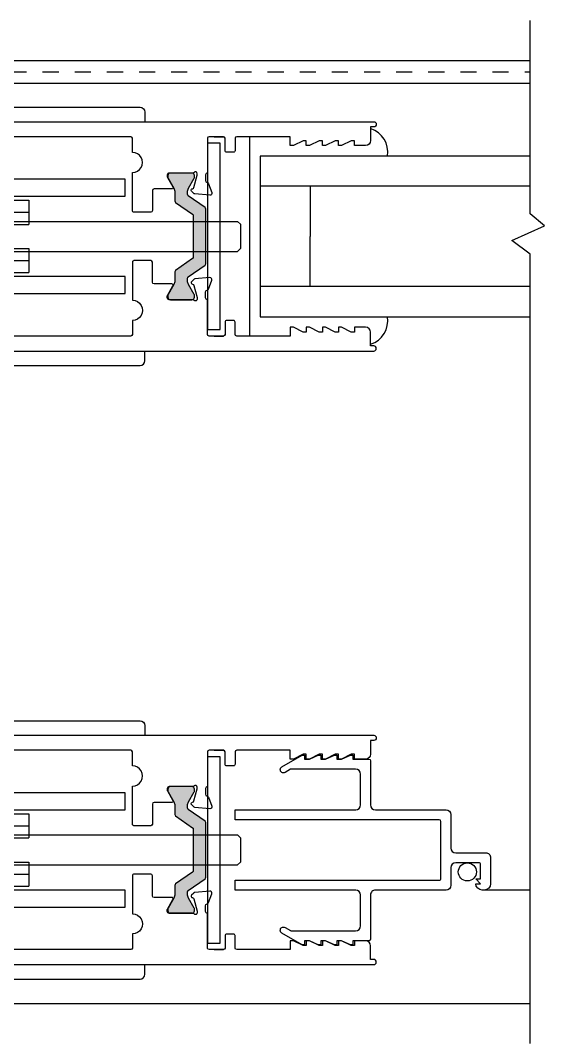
# Model space of a CAD drawing. Extents: x -178 to 41, y -68 to 28.
# Drawn here: x -4.65 to -1.39, y -2.69 to 3.67 of the extents above; entities that cross this region are included whole.
import ezdxf

# ---------------------------------------------------------------- set-up
doc = ezdxf.new("R2010")
doc.units = 0
doc.header["$LTSCALE"] = 0.25
doc.header["$MEASUREMENT"] = 0
doc.linetypes.add('HIDDEN', pattern=[0.375, 0.25, -0.125])
doc.layers.get('0').update_dxf_attribs({"linetype": 'CONTINUOUS'})
for name, color, linetype in [('GLASS-VINYL', 7, 'CONTINUOUS'), ('Hardware', 7, 'CONTINUOUS'), ('I-STRUT', 7, 'CONTINUOUS'), ('SASH', 5, 'CONTINUOUS'), ('SILL-PAN', 7, 'CONTINUOUS'), ('VENT', 5, 'CONTINUOUS')]:
    doc.layers.add(name, color=color, linetype=linetype)

# ---------------------------------------------------------------- blocks, each defined once
blk = doc.blocks.new('3776-Archetype_Lock_Stile')
at = {"layer": 'I-STRUT'}
h = blk.add_hatch(color=256, dxfattribs=at)
h.dxf.hatch_style = 1
h.paths.add_polyline_path([(0.07874000000003889, 0.1308718102235115, -0.2446984432291302), (0.08209765914022761, 0.1373218134202726), (0.187876511289691, 0.2113889630784405, 0.2446984432291299), (0.1929130000000328, 0.2210639678736948), (0.1929130000000328, 0.2757969243233692, -0.1316524975873393), (0.1992424958236122, 0.2994189243232732), (0.235112338230889, 0.3615473138321974, 0.1316524975873394), (0.2362200000000598, 0.3656811638323463), (0.2362200000000598, 0.3779520000000283, 0.4142135623730877), (0.2204720000001169, 0.3936999999999715), (0.08664751551097775, 0.3936999643354191, 0.414837047139162), (0.07086600000002363, 0.3779519999999024), (0.07086600000002363, 0.3656811638322971, 0.1316524975873245), (0.07197366176916196, 0.3615473138322689), (0.107843504176613, 0.2994189243230349, -0.1316524975873245), (0.1141730000000507, 0.2757969243236569), (0.1141730000000507, 0.2620534174340546, -0.2446984432288867), (0.1091365112898696, 0.2523784126390981), (0.00503648871027422, 0.179486792100978, 0.2446984432288869), (0, 0.1698117873058426), (0, -0.1698117873058972, 0.244698443228968), (0.005036488710265082, -0.1794867921010114), (0.1091365112897355, -0.2523784126389962, -0.1034709422062691), (0.1124464773815816, -0.2559050000002081, -0.1377400364528367), (0.1141730000000507, -0.2620534174340719), (0.1141730000000507, -0.2757969243230013, -0.1316524975874473), (0.1078435041762433, -0.2994189243237362), (0.07197366176913553, -0.3615473138323067, 0.1316524975874465), (0.07086600000002363, -0.3656811638322323), (0.07086600000002363, -0.3779520000000365, 0.4142135623731023), (0.08661399999995095, -0.3936999999999635), (0.220439558117728, -0.3936999665837566, 0.4148170702728974), (0.2362200000000598, -0.3779520000000934), (0.2362200000000598, -0.3656811638322399, 0.131652497587286), (0.2351123382309544, -0.3615473138323331), (0.1992424958237208, -0.2994189243234533, -0.1316524975872851), (0.1929130000000328, -0.2757969243231338), (0.1929130000000328, -0.2210639678735284, 0.2446984432290821), (0.1878765112898464, -0.2113889630785706), (0.08209765914027303, -0.1373218134202972, -0.2446984432290814), (0.07874000000003889, -0.1308718102234475)])
h = blk.add_hatch(color=256, dxfattribs=at)
h.dxf.hatch_style = 1
h.paths.add_polyline_path([(3.304985655501667, 0.1698117873055735, 0.2446984432288885), (3.299949166791393, 0.1794867921007089), (3.195849144211798, 0.252378412638828, -0.2446984432288885), (3.190812655501617, 0.2620534174337846), (3.190812655501617, 0.2757969243233869, -0.1316524975873245), (3.197142151325055, 0.2994189243227648), (3.233011993732505, 0.3615473138319989, 0.1316524975873246), (3.234119655501644, 0.3656811638320271), (3.234119655501644, 0.3779519999996324, 0.4142135623728747), (3.218371655501587, 0.3936999999997015), (3.084546976154272, 0.3936999647486493, 0.414833421417118), (3.068765655501608, 0.3779519999997583), (3.068765655501608, 0.3656811638320763, 0.1431907841873838), (3.070067849677991, 0.3612273349274199), (3.0703879136669, 0.3606560067284532), (3.105743159678055, 0.2994189243230031, -0.1316524975873394), (3.112072655501635, 0.2757969243230991), (3.112072655501635, 0.2210639678734256, 0.2446984432291296), (3.117109144211976, 0.2113889630781713), (3.22288799636144, 0.1373218134200034, -0.2446984432291298), (3.226245655501629, 0.1308718102232423), (3.226245655501629, -0.1308718102237166, -0.2446984432290833), (3.222887996361394, -0.1373218134205664), (3.117109144211821, -0.2113889630788397, 0.2446984432290819), (3.112072655501635, -0.2210639678737975), (3.112072655501635, -0.275796924323403, -0.1316524975872849), (3.105743159677947, -0.2994189243237224), (3.07038791365631, -0.360656006747357), (3.069597384469115, -0.3620671358727898, 0.1135849516228535), (3.068765655501608, -0.365681163832509), (3.068765655501608, -0.3779520000003626, 0.4142135623733155), (3.08451365550149, -0.3937000000002326), (3.21833749941363, -0.3936999629593472, 0.4148489664128704), (3.234119655501644, -0.3779520000003056), (3.234119655501644, -0.3656811638325014, 0.1316524975874465), (3.233011993732532, -0.3615473138325758), (3.197142151325424, -0.2994189243240053, -0.1316524975874469), (3.190812655501617, -0.2757969243232705), (3.190812655501617, -0.262053417434341, -0.1377400364528367), (3.192539178120086, -0.2559050000004772, -0.1034709422062691), (3.195849144211932, -0.2523784126392653), (3.299949166791402, -0.1794867921012805, 0.244698443228968), (3.304985655501667, -0.1698117873061663)])
for points in [[(3.357534500808573, 0.6200000000000001), (3.415092396994755, 0.6200000000000001), (3.325092396994751, 0.6200000000000037, 0.414213562372991), (3.315092396994761, 0.6100000000000003), (3.315092396994761, 0.3939996953943465, 0.4142135623733595), (3.303282449979907, 0.3821897483794823), (3.30328244998012, 0.3467599073346941, 0.3595082375532756), (3.312858322887241, 0.3351631939478841, -0.2637246696262063), (3.321721968841519, 0.3276057203321523), (3.34193671307688, 0.2720661670064315, -0.5486187866228741), (3.329809688310963, 0.2562619206350343), (3.236686829116071, 0.2644091151296655, -0.1763269807096798), (3.229365240199844, 0.2678232281113617), (3.215045558463817, 0.2821429098476385, -0.5773502691884325), (3.218575061404113, 0.2953151941464762), (3.22303497525586, 0.2965102244616107, 0.2679491924332493), (3.231385868875822, 0.3048611180809582), (3.251703598729865, 0.3806879181911649, 0.06554346281320061), (3.252106012916347, 0.3837445573999725), (3.252106012916148, 0.3900630463895363, 0.688500258071975), (3.231493451122819, 0.3979363443993718, -0.2134217652850578), (3.222690836343606, 0.3939996953940232), (3.076729997203774, 0.3939996953941334, 0.4142135623730069), (3.064920050188949, 0.3821897483794823), (3.064920050189148, 0.3734821426287676, 0.1378721067450663), (3.066649607513416, 0.3673290464826033), (3.100133502022306, 0.3075588323781888, -0.5855240683170997), (3.093413242228468, 0.2955834702708637), (2.982945889242036, 0.2955834702707199, 0.4142135623726269), (2.972945889242052, 0.2855834702707218), (2.972945889242045, 0.1605000000000585, -0.4142135623726268), (2.962945889242061, 0.1505000000000605), (2.857945889242053, 0.1504999999999486, -0.4142135623735113), (2.847945889242041, 0.1604999999999484), (2.847945889242048, 0.3975, 1.000000000000114), (2.847945889242059, 0.5225), (2.847945889242062, 0.6099999999999968, 0.414213562372991), (2.837945889242057, 0.6199999999999966), (0.3680919333810735, 0.6200000000000001, 0.4069682863404949), (0.3580919333810826, 0.6096469999999963), (0.3580919333810826, 0.3071678529907862, -0.4142135623729389), (0.3480919333810775, 0.2971678529907864), (0.2127260285140835, 0.2971678529907882, -0.5855240683225497), (0.2061139568113219, 0.3089504261879812), (0.2420105045490146, 0.3677584118153492, 0.1378721067473128), (0.2437122180832887, 0.3738124505227107), (0.2437122180832318, 0.3823798743059443, 0.414213562373095), (0.2320923969948296, 0.3939996953943465), (0.0796538457317979, 0.3939996953943501, -0.2134217652828476), (0.07099294245170995, 0.3978729690905078, 0.6885002580699497), (0.05071221808333348, 0.3901264216982883), (0.05071221808317716, 0.381490757025607, 0.06554346281953499), (0.05110747849822417, 0.3784884561022226), (0.07045135080369391, 0.3062961418430961, 0.2679491924323066), (0.07866780509145599, 0.2980796875553198), (0.08305591970115245, 0.2969038957893746, -0.5773502691901333), (0.08652860189413047, 0.2839436694066864), (0.072439449790906, 0.2698545173035738, -0.1763269807083008), (0.06523572964071889, 0.2664953674302852), (-0.02638796365222618, 0.2584793329567949, -0.5486187866274921), (-0.0383197579214567, 0.2740291499919509), (-0.0383197579214567, 0.2740921263405527), (-0.01843044672791905, 0.3286745833846991, -0.263724669622684), (-0.0097094948007026, 0.3361103907756471, 0.3595082375517106), (-0.0002877819167252937, 0.347520411040624), (-0.0002877819167252937, 0.3823798743059443, 0.414213562373095), (-0.01190760300524119, 0.3939996953943465), (-0.01190760300524119, 0.6817500000000001, -0.414213562373095), (0.01934239699475881, 0.7130000000000001), (4.350092504729687, 0.7130000000000001, -0.9999999999999999), (4.350092504729687, 0.6810000000000036), (4.330092396994772, 0.681), (4.330092396994772, 0.5960000000000027, -0.4142135623730615), (4.29909239699478, 0.5650000000000004), (4.230092396994749, 0.5650000000000004), (4.230092396994749, 0.594999999999998), (4.210092396994767, 0.594999999999998), (4.150092396994765, 0.5650000000000004), (4.130092396994755, 0.5650000000000004), (4.130092396994755, 0.594999999999998), (4.110092396994744, 0.594999999999998), (4.050092396994771, 0.5650000000000004), (4.03009239699476, 0.5650000000000004), (4.03009239699476, 0.594999999999998), (4.010092396994779, 0.594999999999998), (3.950092396994776, 0.5650000000000004), (3.930092396994766, 0.5650000000000004), (3.930092396994766, 0.594999999999998), (3.910092396994756, 0.594999999999998), (3.850092396994754, 0.5650000000000004), (3.830092396994772, 0.5650000000000004), (3.830092396994772, 0.6200000000000001), (3.497092396994748, 0.6200000000000001, 0.414213562372991), (3.487092396994761, 0.6100000000000003), (3.487092396994758, 0.5330000000000004, -0.4142135623734072), (3.477092396994767, 0.5229999999999988), (3.435092396994765, 0.5229999999999988, -0.4142135623737714), (3.425092396994742, 0.5330000000000004), (3.425092396994746, 0.6100000000000003, 0.414213562372991), (3.415092396994755, 0.6200000000000037)], [(3.357534500808573, -0.6200000000000001), (3.415092396994755, -0.6200000000000001), (3.325092396994751, -0.6200000000000037, -0.414213562372991), (3.315092396994761, -0.6100000000000003), (3.315092396994761, -0.3939996953943465, -0.4142135623733595), (3.303282449979907, -0.3821897483794823), (3.30328244998012, -0.3467599073346941, -0.3595082375532756), (3.312858322887241, -0.3351631939478841, 0.2637246696262063), (3.321721968841519, -0.3276057203321523), (3.34193671307688, -0.2720661670064315, 0.5486187866228741), (3.329809688310963, -0.2562619206350343), (3.236686829116071, -0.2644091151296655, 0.1763269807096798), (3.229365240199844, -0.2678232281113617), (3.215045558463817, -0.2821429098476385, 0.5773502691884325), (3.218575061404113, -0.2953151941464762), (3.22303497525586, -0.2965102244616107, -0.2679491924332493), (3.231385868875822, -0.3048611180809582), (3.251703598729865, -0.3806879181911649, -0.06554346281320061), (3.252106012916347, -0.3837445573999725), (3.252106012916148, -0.3900630463895363, -0.688500258071975), (3.231493451122819, -0.3979363443993718, 0.2134217652850578), (3.222690836343606, -0.3939996953940232), (3.076729997203774, -0.3939996953941334, -0.4142135623730069), (3.064920050188949, -0.3821897483794823), (3.064920050189148, -0.3734821426287676, -0.1378721067450663), (3.066649607513416, -0.3673290464826033), (3.100133502022306, -0.3075588323781888, 0.5855240683170997), (3.093413242228468, -0.2955834702708637), (2.982945889242036, -0.2955834702707199, -0.4142135623726269), (2.972945889242052, -0.2855834702707218), (2.972945889242045, -0.1605000000000585, 0.4142135623726268), (2.962945889242061, -0.1505000000000605), (2.857945889242053, -0.1504999999999486, 0.4142135623735113), (2.847945889242041, -0.1604999999999484), (2.847945889242048, -0.3975, -1.000000000000114), (2.847945889242059, -0.5225), (2.847945889242062, -0.6099999999999968, -0.414213562372991), (2.837945889242057, -0.6199999999999966), (0.3680919333810735, -0.6200000000000001, -0.4069682863404949), (0.3580919333810826, -0.6096469999999963), (0.3580919333810826, -0.3071678529907862, 0.4142135623729389), (0.3480919333810775, -0.2971678529907864), (0.2127260285140835, -0.2971678529907882, 0.5855240683225497), (0.2061139568113219, -0.3089504261879812), (0.2420105045490146, -0.3677584118153492, -0.1378721067473128), (0.2437122180832887, -0.3738124505227107), (0.2437122180832318, -0.3823798743059443, -0.414213562373095), (0.2320923969948296, -0.3939996953943465), (0.0796538457317979, -0.3939996953943501, 0.2134217652828476), (0.07099294245170995, -0.3978729690905078, -0.6885002580699497), (0.05071221808333348, -0.3901264216982883), (0.05071221808317716, -0.381490757025607, -0.06554346281953499), (0.05110747849822417, -0.3784884561022226), (0.07045135080369391, -0.3062961418430961, -0.2679491924323066), (0.07866780509145599, -0.2980796875553198), (0.08305591970115245, -0.2969038957893746, 0.5773502691901333), (0.08652860189413047, -0.2839436694066864), (0.072439449790906, -0.2698545173035738, 0.1763269807083008), (0.06523572964071889, -0.2664953674302852), (-0.02638796365222618, -0.2584793329567949, 0.5486187866274921), (-0.0383197579214567, -0.2740291499919509), (-0.0383197579214567, -0.2740921263405527), (-0.01843044672791905, -0.3286745833846991, 0.263724669622684), (-0.0097094948007026, -0.3361103907756471, -0.3595082375517106), (-0.0002877819167252937, -0.347520411040624), (-0.0002877819167252937, -0.3823798743059443, -0.414213562373095), (-0.01190760300524119, -0.3939996953943465), (-0.01190760300524119, -0.6817500000000001, 0.414213562373095), (0.01934239699475881, -0.7130000000000001), (4.350092504729687, -0.7130000000000001, 0.9999999999999999), (4.350092504729687, -0.6810000000000036), (4.330092396994772, -0.681), (4.330092396994772, -0.5960000000000027, 0.4142135623730615), (4.29909239699478, -0.5650000000000004), (4.230092396994749, -0.5650000000000004), (4.230092396994749, -0.594999999999998), (4.210092396994767, -0.594999999999998), (4.150092396994765, -0.5650000000000004), (4.130092396994755, -0.5650000000000004), (4.130092396994755, -0.594999999999998), (4.110092396994744, -0.594999999999998), (4.050092396994771, -0.5650000000000004), (4.03009239699476, -0.5650000000000004), (4.03009239699476, -0.594999999999998), (4.010092396994779, -0.594999999999998), (3.950092396994776, -0.5650000000000004), (3.930092396994766, -0.5650000000000004), (3.930092396994766, -0.594999999999998), (3.910092396994756, -0.594999999999998), (3.850092396994754, -0.5650000000000004), (3.830092396994772, -0.5650000000000004), (3.830092396994772, -0.6200000000000001), (3.497092396994748, -0.6200000000000001, -0.414213562372991), (3.487092396994761, -0.6100000000000003), (3.487092396994758, -0.5330000000000004, 0.4142135623734072), (3.477092396994767, -0.5229999999999988), (3.435092396994765, -0.5229999999999988, 0.4142135623737714), (3.425092396994742, -0.5330000000000004), (3.425092396994746, -0.6100000000000003, -0.414213562372991), (3.415092396994755, -0.6200000000000037)]]:
    blk.add_lwpolyline(points, format="xyb")
for points in [[(0.07874000000003889, 0.1308718102235424), (0.07874000000003889, -0.1308718102234216, 0.2446984432282406), (0.08209765914023137, -0.1373218134202681), (0.1878765112899714, -0.2113889630786581, -0.2446984432282419), (0.1929130000000328, -0.2210639678736435), (0.1929130000000328, -0.2757969243231138, 0.1316524975869803), (0.1992424958236825, -0.2994189243233869), (0.2351123382309765, -0.3615473138323715, -0.1316524975869819), (0.2362200000000598, -0.3656811638322743), (0.2362200000000598, -0.3779520000002741, -0.414213562371661), (0.2204720000000862, -0.3936999999999635), (0.08661399999988362, -0.3936999999999635, -0.414213562371661), (0.07086600000002363, -0.3779520000000467), (0.07086600000002363, -0.3656811638321606, -0.1316524975869807), (0.07197366176916375, -0.3615473138322578), (0.1078435041761168, -0.2994189243239553, 0.1316524975869801), (0.1141730000000507, -0.2757969243233411), (0.1141730000000507, -0.2620534174342275, 0.1377400364561927), (0.1124464773815816, -0.2559050000002081, 0.1034709422055775), (0.109136511289762, -0.2523784126390147), (0.005036488710231879, -0.1794867921009882, -0.2446984432282415), (0, -0.1698117873058891), (0, 0.1698117873058891, -0.2446984432282412), (0.005036488710288722, 0.1794867921009882), (0.109136511289762, 0.2523784126390227, 0.2446984432282422), (0.1141730000000507, 0.2620534174338944), (0.1141730000000507, 0.2757969243233491, 0.1316524975869796), (0.1078435041767989, 0.2994189243227128), (0.07197366176916375, 0.3615473138322658, -0.1316524975869807), (0.07086600000002363, 0.3656811638322823), (0.07086600000002363, 0.377951999999941, -0.414213562371661), (0.08661400000005415, 0.3936999999999715), (0.2204720000000862, 0.3936999999999715, -0.4142135623773973), (0.2362200000000598, 0.3779519999998273), (0.2362200000000598, 0.3656811638322823, -0.1316524975869794), (0.2351123382308629, 0.3615473138321521), (0.1992424958236825, 0.2994189243233949, 0.1316524975869799), (0.1929130000000328, 0.2757969243235765), (0.1929130000000328, 0.2210639678736506, -0.2446984432282431), (0.1878765112896872, 0.2113889630784378), (0.08209765914023137, 0.1373218134202752, 0.2446984432282416)], [(3.226245655501629, 0.1308718102232733), (3.226245655501629, -0.1308718102236908, -0.2446984432282406), (3.222887996361436, -0.1373218134205372), (3.117109144211696, -0.2113889630789272, 0.2446984432282419), (3.112072655501635, -0.2210639678739126), (3.112072655501635, -0.2757969243233829, -0.1316524975869803), (3.105743159677985, -0.299418924323656), (3.069873317270691, -0.3615473138326406, 0.1316524975869819), (3.068765655501608, -0.3656811638325435), (3.068765655501608, -0.3779520000005432, 0.414213562371661), (3.084513655501581, -0.3937000000002326), (3.218371655501784, -0.3937000000002326, 0.414213562371661), (3.234119655501644, -0.3779520000003158), (3.234119655501644, -0.3656811638324298, 0.1316524975869807), (3.233011993732504, -0.3615473138325269), (3.197142151325551, -0.2994189243242245, -0.1316524975869801), (3.190812655501617, -0.2757969243236102), (3.190812655501617, -0.2620534174344966, -0.1377400364561927), (3.192539178120086, -0.2559050000004772, -0.1034709422055775), (3.195849144211905, -0.2523784126392838), (3.299949166791436, -0.1794867921012573, 0.2446984432282415), (3.304985655501667, -0.1698117873061582), (3.304985655501667, 0.16981178730562, 0.2446984432282412), (3.299949166791379, 0.1794867921007191), (3.195849144211905, 0.2523784126387527, -0.2446984432282422), (3.190812655501617, 0.2620534174336244), (3.190812655501617, 0.2757969243230791, -0.1316524975869796), (3.197142151324869, 0.2994189243224428), (3.233011993732504, 0.3615473138319958, 0.1316524975869807), (3.234119655501644, 0.3656811638320123), (3.234119655501644, 0.377951999999671, 0.414213562371661), (3.218371655501613, 0.3936999999997015), (3.084513655501581, 0.3936999999997015, 0.4142135623773973), (3.068765655501608, 0.3779519999995573), (3.068765655501608, 0.3656811638320123, 0.1316524975869794), (3.069873317270805, 0.3615473138318821), (3.105743159677985, 0.2994189243231249, -0.1316524975869799), (3.112072655501635, 0.2757969243233065), (3.112072655501635, 0.2210639678733815, 0.2446984432282431), (3.11710914421198, 0.2113889630781687), (3.222887996361436, 0.137321813420006, -0.2446984432282416)]]:
    blk.add_lwpolyline(points, format="xyb", close=True, dxfattribs=at)
blk = doc.blocks.new('Flush_Pull_Archetype')
at = {"layer": 'Hardware'}
for p, q in [((-2.92559239699476, 0.772999999999985), (-2.92559239699476, 0.7129999999999916)), ((-0.5805923969947613, 0.8029999999999919), (-2.895592396994759, 0.8029999999999844)), ((-0.5505923969947601, 0.7129999999999921), (-0.5505923969947601, 0.7729999999999926))]:
    blk.add_line(p, q, dxfattribs=at)
for centre, start, end in [((-2.895592396994759, 0.772999999999985), 90.00000000000001, 180), ((-0.5805923969947613, 0.7729999999999926), 3.2461146750243e-14, 90.0000000000002)]:
    blk.add_arc(centre, 0.03, start, end, dxfattribs=at)
blk = doc.blocks.new('Flush_Pulls_Archetype')
at = {"layer": 'Hardware'}
blk.add_blockref('Flush_Pull_Archetype', (0, 0), dxfattribs=at)
at = {"layer": 'Hardware', "xscale": -1, "rotation": 180}
blk.add_blockref('Flush_Pull_Archetype', (0, 0), dxfattribs=at)
blk = doc.blocks.new('Archetype_Latch_Thermal')
at = {"layer": 'Hardware'}
for p, q in [((2.803092396994761, 0.3549999999999305), (0.2130923969947575, 0.3549999999999319)), ((2.803092396994761, 0.2499999999999337), (2.803092396994761, 0.3549999999999305)), ((-0.8150711423843541, 0.224999956626131), (2.204428857615707, 0.2249999566261294)), ((-0.8150711423843576, 0.224999956626131), (-0.8150711423843578, -0.2250000433738719)), ((-0.5650710886099507, -0.2250000213864681), (-0.5650711961587683, 0.2249999786135206)), ((0.09562862396751372, 0.1925002126623711), (0.09562862396751366, 0.03000021266237146)), ((0.2171335376908417, 0.08872521266237221), (0.09562862396751372, 0.1925002126623711)), ((0.1830923969947561, -0.2200000000000638), (0.1830923969947501, 0.2199999999999339)), ((0.2130923969947503, 0.2499999999999351), (2.803092396994761, 0.2499999999999337)), ((0.6469292000864616, -0.2249997914708549), (0.6469290925376511, 0.2250002085291196)), ((1.07809239699455, 0.2349999999999342), (0.9730923969945494, 0.2349999999999342)), ((0.973092396994528, -0.1450000000000755), (0.9730923969945494, 0.2349999999999342)), ((1.078092396994532, -0.1450000000000755), (1.07809239699455, 0.2349999999999342)), ((2.204428857615707, 0.2249999566261294), (2.204428857615699, 0.07499995662612374)), ((-0.8150711423843542, 0.1499999566261281), (2.204428857615707, 0.1499999566261266)), ((-0.8150711423843542, 0.0749999566261253), (2.20442885761571, 0.07499995662612374)), ((0.2171335376908417, 0.08872521266237221), (1.564711517052409, 0.08872521266237172)), ((0.2171335376908417, 0.08872521266237221), (0.2171335376908416, -0.08872478733762812)), ((1.564711517052409, 0.09305021266237141), (3.502778623967511, 0.09305021266237025)), ((1.564711517052409, 0.09305021266237141), (1.564711517052409, -0.0930497873376283)), ((1.652409161009637, -0.0749995511638468), (1.652409125160031, 0.07500044883614468)), ((3.502778623967511, 0.09305021266237025), (3.520628623967514, 0.07520021266236922)), ((3.520628623967514, 0.07520021266236922), (3.520628623967514, -0.0751997873376302)), ((-0.8150711423843613, -6.10116865146503e-14), (1.652409143084836, 4.488361560517593e-07)), ((0.09562862396751366, 0.03000021266237146), (0.148628623967511, 0.03000021266237144)), ((0.148628623967511, 0.03000021266237144), (0.148628623967511, -0.02999978733762906)), ((0.09562862396751358, -0.1924997873376287), (0.09562862396751363, -0.02999978733762904)), ((0.09562862396751363, -0.02999978733762904), (0.148628623967511, -0.02999978733762906)), ((-0.8150711423843542, -0.07500004337388039), (2.204428857615699, -0.07500004337388194)), ((0.2171335376908416, -0.08872478733762812), (0.09562862396751358, -0.1924997873376287)), ((0.2171335376908416, -0.08872478733762812), (1.564711517052409, -0.0887247873376286)), ((1.564711517052409, -0.0930497873376283), (3.502778623967511, -0.09304978733762946)), ((2.204428857615699, -0.07500004337388194), (2.204428857615696, -0.2250000433738734)), ((3.502778623967511, -0.09304978733762946), (3.520628623967514, -0.07519978733762843)), ((-0.8150711423843542, -0.150000043373869), (2.204428857615699, -0.1500000433738706)), ((-0.8150711423843543, -0.2250000433738719), (2.204428857615699, -0.2250000433738734)), ((2.803092396994761, -0.2500000000000664), (0.2130923969947573, -0.2500000000000649)), ((2.803092396994761, -0.3550000000000704), (2.803092396994761, -0.2500000000000664)), ((0.2130923969947572, -0.3550000000000654), (2.803092396994761, -0.3550000000000704))]:
    blk.add_line(p, q, dxfattribs=at)
at = {"layer": 'Hardware', "ltscale": 0.5}
for p, q in [((0.07809239699475935, 0.2055002126623408), (0.1706970537760427, 0.1250002126623543)), ((0.1706970537760426, -0.1249997873376457), (0.07809239699475211, -0.2054997873376321))]:
    blk.add_line(p, q, dxfattribs=at)
at = {"layer": 'Hardware', "ltscale": 0.3}
blk.add_line((0.217217599992225, 3.758272225695183e-07), (0.8516436451357987, 3.758272223364339e-07), dxfattribs=at)
at = {"layer": 'Hardware'}
for points in [[(3.31509239699476, -0.5800000000000598), (3.395092396994762, -0.5800000000000598), (3.395092396994761, 0.57999999999994), (3.315092396994769, 0.57999999999994)], [(0.07809239699476292, 0.531249999999944), (-0.01190760300523705, 0.531249999999944), (-0.01190760300523744, -0.531250000000056), (0.07809239699476253, -0.531250000000056)]]:
    blk.add_lwpolyline(points, close=True, dxfattribs=at)
for centre, radius, start, end in [((0.2130923969947552, 0.2199999999999321), 0.1349999999999998, 89.99999999999902, 179.9999999999992), ((0.2130923969947505, 0.2199999999999357), 0.03000000000000047, 90.00000000000031, 180.0000000000034), ((0.8680923969945276, -0.1450000000000683), 0.1050000000000004, 270, 359.9999999999963), ((0.8680923969945276, -0.1450000000000683), 0.2100000000000044, 329.9999999999999, 359.9999999999979), ((0.213092396994759, -0.2200000000000656), 0.1349999999999998, 179.9999999999992, 269.9999999999992), ((0.2130923969947575, -0.2200000000000638), 0.03000000000000114, 180, 269.9999999999996)]:
    blk.add_arc(centre, radius, start, end, dxfattribs=at)
blk = doc.blocks.new('Thermal_Archetype_Lock_Stile_wHardware')
at = {"xscale": -1}
blk.add_blockref('Flush_Pulls_Archetype', (0.2852967140050482, 4.337387059345978e-08), dxfattribs=at)
for name in ['3776-Archetype_Lock_Stile', 'Archetype_Latch_Thermal']:
    blk.add_blockref(name, (0.2852967140050482, 4.337387060626696e-08))
blk = doc.blocks.new('3766 SCREEN ADAPTER')
blk.add_line((0.2500093292408889, 1.836319322575617), (0.2499999999999998, 1.544000000000141))
blk.add_lwpolyline([(0.2099999999997881, 1.52800000000015), (0.179999999999787, 1.498000000000134), (0.179999999999787, 1.52800000000015), (0.08999999999979269, 1.52800000000015, 0.4142135623731015), (0.07999999999979268, 1.51800000000015), (0.07999999999979268, 1.373000000000149, 0.414213562373095), (0.1099999999997929, 1.343000000000148), (0.2199999999999993, 1.343000000000148, -0.414213562373095), (0.2499999999999996, 1.313000000000148), (0.2499999999999996, 0.8730000000001468, 0.414213562373095), (0.2799999999999994, 0.8430000000001465), (0.55499999999877, 0.8430000000001474, -0.414213562373095), (0.5649999999987751, 0.8330000000001423), (0.5649999999987751, 0.733000000000148), (0.5899999999987808, 0.733000000000148), (0.5899999999987808, 0.7180000000001474), (0.5649999999987751, 0.6630000000001406), (0.5649999999987751, 0.6330000000001466), (0.5899999999987808, 0.6330000000001466), (0.5899999999987808, 0.618000000000146), (0.5649999999987751, 0.5630000000001463), (0.5649999999987751, 0.5330000000001451), (0.5899999999987808, 0.5330000000001451), (0.5899999999987808, 0.5180000000001446), (0.5649999999987751, 0.463000000000152), (0.5649999999987751, 0.4330000000001508), (0.5899999999987808, 0.4330000000001508), (0.5899999999987808, 0.4180000000001503), (0.5166765158116955, 0.2910000000001407, -0.9999999999999997), (0.4820354996603124, 0.3110000000001438), (0.5016602540366075, 0.3449910716659605, 0.1316524975873982), (0.5029999999987633, 0.3499910716659631), (0.5029999999987633, 0.7500000000001439, 0.414213562373095), (0.4719999999987716, 0.7810000000001427), (0.2799999999999994, 0.7810000000001436, 0.414213562373095), (0.2499999999999991, 0.7510000000001433), (0.2499999999999996, 0), (0.1880000000000002, 0), (0.1879999999999993, 1.271000000000148, 0.414213562373108), (0.177999999999999, 1.281000000000148), (-0.1780000000000013, 1.281000000000147, 0.414213562373095), (-0.1880000000000011, 1.271000000000147), (-0.1879999999999999, 0), (-0.2500000000000007, 0), (-0.2500000000000004, 0.7510000000001398, 0.4142135623730908), (-0.2800000000000002, 0.78100000000014), (-0.472000000001231, 0.7810000000001427, 0.414213562373095), (-0.5030000000012369, 0.7500000000001439), (-0.5030000000012369, 0.3499910716659631, 0.1316524975873955), (-0.5016602540390811, 0.3449910716659605), (-0.4820354996627718, 0.3110000000001438, -0.9999999999999999), (-0.5166765158141406, 0.2910000000001407), (-0.590000000001226, 0.4180000000001503), (-0.590000000001226, 0.4330000000001508), (-0.5650000000012203, 0.4330000000001508), (-0.5650000000012203, 0.4630000000001449), (-0.590000000001226, 0.5180000000001446), (-0.590000000001226, 0.5330000000001451), (-0.5650000000012203, 0.5330000000001451), (-0.5650000000012203, 0.5630000000001463), (-0.590000000001226, 0.618000000000146), (-0.590000000001226, 0.6330000000001466), (-0.5650000000012203, 0.6330000000001395), (-0.5650000000012203, 0.6630000000001406), (-0.590000000001226, 0.7180000000001474), (-0.590000000001226, 0.733000000000148), (-0.5650000000012203, 0.733000000000148), (-0.5650000000012203, 0.8330000000001423, -0.4142135623730951), (-0.5550000000012294, 0.8430000000001474), (-0.2800000000000009, 0.8430000000001474, 0.4142135623730929), (-0.2500000000000009, 0.8730000000001477), (-0.2500000000000009, 1.313000000000145, -0.4142135623730908), (-0.2200000000000011, 1.343000000000146), (-0.01200000000020762, 1.343000000000147, 0.4142135623730929), (0.0179999999997924, 1.373000000000148), (0.0179999999997924, 1.56000000000015, -0.4142135623730972), (0.04799999999979243, 1.590000000000149), (0.21, 1.590000000000147, -0.4142135623730919), (0.2499999999999996, 1.550000000000147), (0.25, 1.538000000000134, -0.4142135623497887), (0.2100000000031832, 1.498000000000134)], format="xyb", close=True)
blk.add_circle((0.1362716369448618, 1.44550000000015), 0.05627163694506976)

msp = doc.modelspace()

# ---------------------------------------------------------------- linework, layer by layer
at = {"color": 7}
for p, q in [((-1.479433223014738, 2.642325378322891), (-3.160252552615027, 2.642325378322912)), ((-2.847752552615027, 2.642325378322912), (-2.847752552615034, 2.329825378322912)), ((-2.847752552615027, 2.017325378322912), (-2.847752552615034, 2.329825378322912)), ((-1.479433223014738, 2.017325378322912), (-3.160252552615027, 2.017325378322912))]:
    msp.add_line(p, q, dxfattribs=at)
msp.add_lwpolyline([(-1.479433230039568, 2.82982537832287), (-3.160252552615027, 2.829825378322912), (-3.160252552615027, 2.329825378322912), (-3.160252552615027, 1.829825378322916), (-1.479433223014738, 1.829825378322916)], dxfattribs=at)
at = {"layer": 'GLASS-VINYL', "color": 7}
msp.add_line((-3.225252552615025, 2.949842780597976), (-3.225252552615025, 1.709842780597977), dxfattribs=at)
at = {"layer": 'GLASS-VINYL'}
msp.add_lwpolyline([(-1.479433230039568, -2.690154136740954), (-1.479433230039568, 2.219398563938494), (-1.593667276803153, 2.303663338457721), (-1.389788504392378, 2.395122978008555), (-1.479433230039568, 2.469398563938892), (-1.479433230039568, 3.672845863259031)], dxfattribs=at)
at = {"layer": 'GLASS-VINYL', "color": 7}
for centre, start, end in [((-2.518318625896093, 2.854355403582421), 350.7597204580471, 72.64576892319695), ((-2.518318625896093, 1.805295353063407), 287.3542310768035, 9.240279541953111)]:
    msp.add_arc(centre, 0.1527635536588366, start, end, dxfattribs=at)
at = {"layer": 'SILL-PAN'}
for p, q in [((-7.913252552615106, 3.422836643167507), (-1.479433230039568, 3.422845863259031)), ((-7.913252552615106, 3.28383664316754), (-1.479433230039568, 3.283845863259064)), ((-7.913252552615106, -2.440163356832457), (-1.479433230039568, -2.440154136740954))]:
    msp.add_line(p, q, dxfattribs=at)
at = {"layer": 'SILL-PAN', "linetype": 'HIDDEN'}
msp.add_line((-7.913252552615106, 3.353336643167516), (-1.479433230039568, 3.35334586325904), dxfattribs=at)

# ---------------------------------------------------------------- block references
at = {"layer": 'SASH', "rotation": 270}
msp.add_blockref('3766 SCREEN ADAPTER', (-3.315752552615187, -1.486157219401189), dxfattribs=at)
at = {"layer": 'VENT'}
for p in [(-7.088141663614863, 2.329842027909503), (-7.088141663614863, -1.486157972090499)]:
    msp.add_blockref('Thermal_Archetype_Lock_Stile_wHardware', p, dxfattribs=at)

doc.saveas('drawing.dxf')
